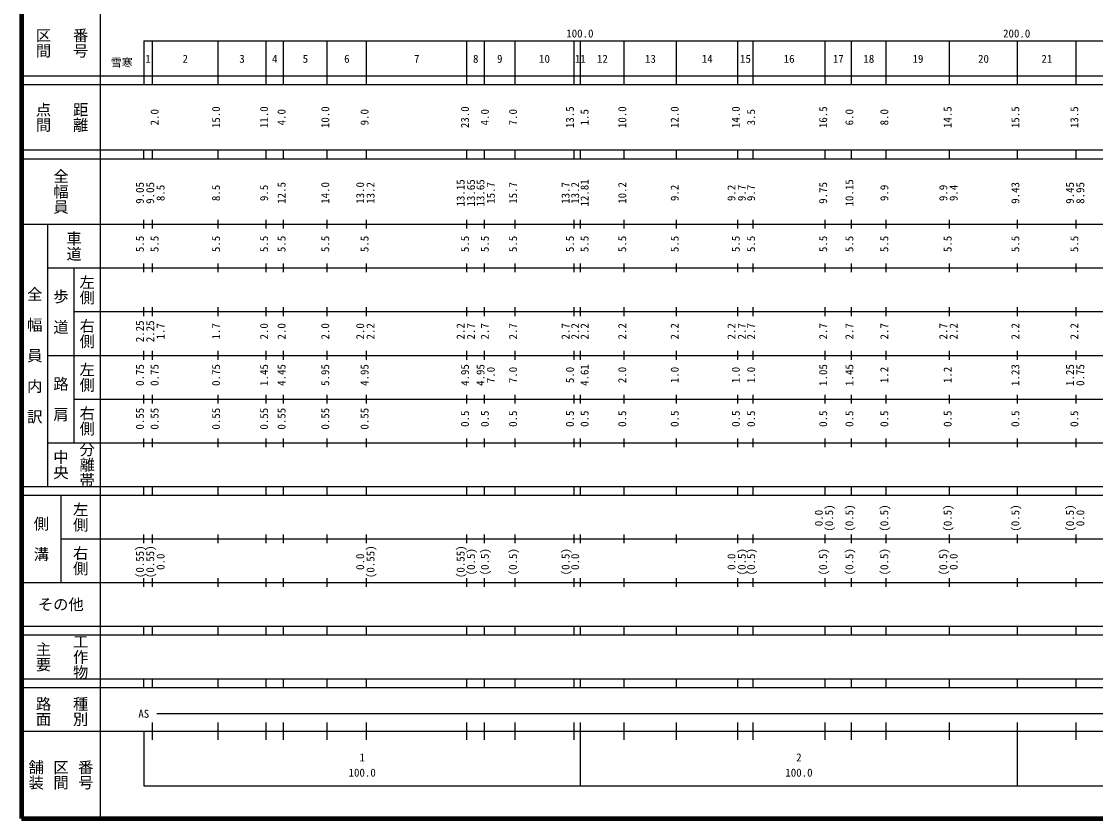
# Model space of a CAD drawing. Units: millimetres on the paper, enlarged 1000 times. Extents: x 40000 to 680000, y 20000 to 380000.
# Drawn here: x 40000 to 285898, y 20000 to 202409 of the extents above; entities that cross this region are included whole.
import ezdxf
from ezdxf.enums import TextEntityAlignment as Align

# ---------------------------------------------------------------- set-up
doc = ezdxf.new("R2010")
doc.units = ezdxf.units.MM
doc.header["$LTSCALE"] = 1000
doc.layers.add('M-TTL', color=2, linetype='Continuous', lineweight=140)
doc.layers.add('M-TTL-BAND', color=7, linetype='Continuous', lineweight=25)
doc.styles.add('@ＭＳ ゴシック', font='')
doc.styles.add('ＭＳ ゴシック', font='')
doc.styles.get('@ＭＳ ゴシック').set_extended_font_data('@MS Gothic')
doc.styles.get('ＭＳ ゴシック').set_extended_font_data('MS Gothic')

msp = doc.modelspace()

# ---------------------------------------------------------------- linework, layer by layer
at = {"layer": 'M-TTL'}
for p, q in [((40000, 380000), (40000, 20000)), ((40000, 20000), (680000, 20000))]:
    msp.add_line(p, q, dxfattribs=at)
at = {"layer": 'M-TTL-BAND'}
for p, q in [((58000, 370000), (58000, 20000)), ((68000, 198000), (579000, 198000)), ((68000, 198000), (68000, 188000)), ((70000, 188000), (70000, 198000)), ((85000, 188000), (85000, 198000)), ((96000, 188000), (96000, 198000)), ((100000, 188000), (100000, 198000)), ((110000, 188000), (110000, 198000)), ((119000, 188000), (119000, 198000)), ((142000, 188000), (142000, 198000)), ((146000, 188000), (146000, 198000)), ((153000, 188000), (153000, 198000)), ((166500, 188000), (166500, 198000)), ((168000, 188000), (168000, 198000)), ((178000, 188000), (178000, 198000)), ((190000, 188000), (190000, 198000)), ((204000, 188000), (204000, 198000)), ((207500, 188000), (207500, 198000)), ((224000, 188000), (224000, 198000)), ((230000, 188000), (230000, 198000)), ((238000, 188000), (238000, 198000)), ((252500, 188000), (252500, 198000)), ((268000, 188000), (268000, 198000)), ((281500, 188000), (281500, 198000)), ((40000, 190000), (579000, 190000)), ((40000, 188000), (579000, 188000)), ((40000, 173000), (579000, 173000)), ((68000, 171000), (68000, 173000)), ((70000, 171000), (70000, 173000)), ((85000, 171000), (85000, 173000)), ((96000, 171000), (96000, 173000)), ((100000, 171000), (100000, 173000)), ((110000, 171000), (110000, 173000)), ((119000, 171000), (119000, 173000)), ((142000, 171000), (142000, 173000)), ((146000, 171000), (146000, 173000)), ((153000, 171000), (153000, 173000)), ((166500, 171000), (166500, 173000)), ((168000, 171000), (168000, 173000)), ((178000, 171000), (178000, 173000)), ((190000, 171000), (190000, 173000)), ((204000, 171000), (204000, 173000)), ((207500, 171000), (207500, 173000)), ((224000, 171000), (224000, 173000)), ((230000, 171000), (230000, 173000)), ((238000, 171000), (238000, 173000)), ((252500, 171000), (252500, 173000)), ((268000, 171000), (268000, 173000)), ((281500, 171000), (281500, 173000)), ((40000, 171000), (579000, 171000)), ((40000, 156000), (579000, 156000)), ((46000, 96000), (46000, 156000)), ((68000, 155000), (68000, 157000)), ((70000, 155000), (70000, 157000)), ((85000, 155000), (85000, 157000)), ((96000, 155000), (96000, 157000)), ((100000, 155000), (100000, 157000)), ((110000, 155000), (110000, 157000)), ((119000, 155000), (119000, 157000)), ((142000, 155000), (142000, 157000)), ((146000, 155000), (146000, 157000)), ((153000, 155000), (153000, 157000)), ((166500, 155000), (166500, 157000)), ((168000, 155000), (168000, 157000)), ((178000, 155000), (178000, 157000)), ((190000, 155000), (190000, 157000)), ((204000, 155000), (204000, 157000)), ((207500, 155000), (207500, 157000)), ((224000, 155000), (224000, 157000)), ((230000, 155000), (230000, 157000)), ((238000, 155000), (238000, 157000)), ((252500, 155000), (252500, 157000)), ((268000, 155000), (268000, 157000)), ((281500, 155000), (281500, 157000)), ((46000, 146000), (579000, 146000)), ((52000, 146000), (52000, 106000)), ((68000, 145000), (68000, 147000)), ((70000, 145000), (70000, 147000)), ((85000, 145000), (85000, 147000)), ((96000, 145000), (96000, 147000)), ((100000, 145000), (100000, 147000)), ((110000, 145000), (110000, 147000)), ((119000, 145000), (119000, 147000)), ((142000, 145000), (142000, 147000)), ((146000, 145000), (146000, 147000)), ((153000, 145000), (153000, 147000)), ((166500, 145000), (166500, 147000)), ((168000, 145000), (168000, 147000)), ((178000, 145000), (178000, 147000)), ((190000, 145000), (190000, 147000)), ((204000, 145000), (204000, 147000)), ((207500, 145000), (207500, 147000)), ((224000, 145000), (224000, 147000)), ((230000, 145000), (230000, 147000)), ((238000, 145000), (238000, 147000)), ((252500, 145000), (252500, 147000)), ((268000, 145000), (268000, 147000)), ((281500, 145000), (281500, 147000)), ((52000, 136000), (579000, 136000)), ((68000, 135000), (68000, 137000)), ((70000, 135000), (70000, 137000)), ((85000, 135000), (85000, 137000)), ((96000, 135000), (96000, 137000)), ((100000, 135000), (100000, 137000)), ((110000, 135000), (110000, 137000)), ((119000, 135000), (119000, 137000)), ((142000, 135000), (142000, 137000)), ((146000, 135000), (146000, 137000)), ((153000, 135000), (153000, 137000)), ((166500, 135000), (166500, 137000)), ((168000, 135000), (168000, 137000)), ((178000, 135000), (178000, 137000)), ((190000, 135000), (190000, 137000)), ((204000, 135000), (204000, 137000)), ((207500, 135000), (207500, 137000)), ((224000, 135000), (224000, 137000)), ((230000, 135000), (230000, 137000)), ((238000, 135000), (238000, 137000)), ((252500, 135000), (252500, 137000)), ((268000, 135000), (268000, 137000)), ((281500, 135000), (281500, 137000)), ((46000, 126000), (579000, 126000)), ((68000, 125000), (68000, 127000)), ((70000, 125000), (70000, 127000)), ((85000, 125000), (85000, 127000)), ((96000, 125000), (96000, 127000)), ((100000, 125000), (100000, 127000)), ((110000, 125000), (110000, 127000)), ((119000, 125000), (119000, 127000)), ((142000, 125000), (142000, 127000)), ((146000, 125000), (146000, 127000)), ((153000, 125000), (153000, 127000)), ((166500, 125000), (166500, 127000)), ((168000, 125000), (168000, 127000)), ((178000, 125000), (178000, 127000)), ((190000, 125000), (190000, 127000)), ((204000, 125000), (204000, 127000)), ((207500, 125000), (207500, 127000)), ((224000, 125000), (224000, 127000)), ((230000, 125000), (230000, 127000)), ((238000, 125000), (238000, 127000)), ((252500, 125000), (252500, 127000)), ((268000, 125000), (268000, 127000)), ((281500, 125000), (281500, 127000)), ((52000, 116000), (579000, 116000)), ((68000, 115000), (68000, 117000)), ((70000, 115000), (70000, 117000)), ((85000, 115000), (85000, 117000)), ((96000, 115000), (96000, 117000)), ((100000, 115000), (100000, 117000)), ((110000, 115000), (110000, 117000)), ((119000, 115000), (119000, 117000)), ((142000, 115000), (142000, 117000)), ((146000, 115000), (146000, 117000)), ((153000, 115000), (153000, 117000)), ((166500, 115000), (166500, 117000)), ((168000, 115000), (168000, 117000)), ((178000, 115000), (178000, 117000)), ((190000, 115000), (190000, 117000)), ((204000, 115000), (204000, 117000)), ((207500, 115000), (207500, 117000)), ((224000, 115000), (224000, 117000)), ((230000, 115000), (230000, 117000)), ((238000, 115000), (238000, 117000)), ((252500, 115000), (252500, 117000)), ((268000, 115000), (268000, 117000)), ((281500, 115000), (281500, 117000)), ((46000, 106000), (579000, 106000)), ((68000, 105000), (68000, 107000)), ((70000, 105000), (70000, 107000)), ((85000, 105000), (85000, 107000)), ((96000, 105000), (96000, 107000)), ((100000, 105000), (100000, 107000)), ((110000, 105000), (110000, 107000)), ((119000, 105000), (119000, 107000)), ((142000, 105000), (142000, 107000)), ((146000, 105000), (146000, 107000)), ((153000, 105000), (153000, 107000)), ((166500, 105000), (166500, 107000)), ((168000, 105000), (168000, 107000)), ((178000, 105000), (178000, 107000)), ((190000, 105000), (190000, 107000)), ((204000, 105000), (204000, 107000)), ((207500, 105000), (207500, 107000)), ((224000, 105000), (224000, 107000)), ((230000, 105000), (230000, 107000)), ((238000, 105000), (238000, 107000)), ((252500, 105000), (252500, 107000)), ((268000, 105000), (268000, 107000)), ((281500, 105000), (281500, 107000)), ((40000, 96000), (579000, 96000)), ((68000, 94000), (68000, 96000)), ((70000, 94000), (70000, 96000)), ((85000, 94000), (85000, 96000)), ((96000, 94000), (96000, 96000)), ((100000, 94000), (100000, 96000)), ((110000, 94000), (110000, 96000)), ((119000, 94000), (119000, 96000)), ((142000, 94000), (142000, 96000)), ((146000, 94000), (146000, 96000)), ((153000, 94000), (153000, 96000)), ((166500, 94000), (166500, 96000)), ((168000, 94000), (168000, 96000)), ((178000, 94000), (178000, 96000)), ((190000, 94000), (190000, 96000)), ((204000, 94000), (204000, 96000)), ((207500, 94000), (207500, 96000)), ((224000, 94000), (224000, 96000)), ((230000, 94000), (230000, 96000)), ((238000, 94000), (238000, 96000)), ((252500, 94000), (252500, 96000)), ((268000, 94000), (268000, 96000)), ((281500, 94000), (281500, 96000)), ((40000, 94000), (579000, 94000)), ((49000, 94000), (49000, 74000)), ((49000, 84000), (579000, 84000)), ((68000, 83000), (68000, 85000)), ((70000, 83000), (70000, 85000)), ((85000, 83000), (85000, 85000)), ((96000, 83000), (96000, 85000)), ((100000, 83000), (100000, 85000)), ((110000, 83000), (110000, 85000)), ((119000, 83000), (119000, 85000)), ((142000, 83000), (142000, 85000)), ((146000, 83000), (146000, 85000)), ((153000, 83000), (153000, 85000)), ((166500, 83000), (166500, 85000)), ((168000, 83000), (168000, 85000)), ((178000, 83000), (178000, 85000)), ((190000, 83000), (190000, 85000)), ((204000, 83000), (204000, 85000)), ((207500, 83000), (207500, 85000)), ((224000, 83000), (224000, 85000)), ((230000, 83000), (230000, 85000)), ((238000, 83000), (238000, 85000)), ((252500, 83000), (252500, 85000)), ((268000, 83000), (268000, 85000)), ((281500, 83000), (281500, 85000)), ((40000, 74000), (579000, 74000)), ((68000, 73000), (68000, 75000)), ((70000, 73000), (70000, 75000)), ((85000, 73000), (85000, 75000)), ((96000, 73000), (96000, 75000)), ((100000, 73000), (100000, 75000)), ((110000, 73000), (110000, 75000)), ((119000, 73000), (119000, 75000)), ((142000, 73000), (142000, 75000)), ((146000, 73000), (146000, 75000)), ((153000, 73000), (153000, 75000)), ((166500, 73000), (166500, 75000)), ((168000, 73000), (168000, 75000)), ((178000, 73000), (178000, 75000)), ((190000, 73000), (190000, 75000)), ((204000, 73000), (204000, 75000)), ((207500, 73000), (207500, 75000)), ((224000, 73000), (224000, 75000)), ((230000, 73000), (230000, 75000)), ((238000, 73000), (238000, 75000)), ((252500, 73000), (252500, 75000)), ((268000, 73000), (268000, 75000)), ((281500, 73000), (281500, 75000)), ((40000, 64000), (579000, 64000)), ((68000, 62000), (68000, 64000)), ((70000, 62000), (70000, 64000)), ((85000, 62000), (85000, 64000)), ((96000, 62000), (96000, 64000)), ((100000, 62000), (100000, 64000)), ((110000, 62000), (110000, 64000)), ((119000, 62000), (119000, 64000)), ((142000, 62000), (142000, 64000)), ((146000, 62000), (146000, 64000)), ((153000, 62000), (153000, 64000)), ((166500, 62000), (166500, 64000)), ((168000, 62000), (168000, 64000)), ((178000, 62000), (178000, 64000)), ((190000, 62000), (190000, 64000)), ((204000, 62000), (204000, 64000)), ((207500, 62000), (207500, 64000)), ((224000, 62000), (224000, 64000)), ((230000, 62000), (230000, 64000)), ((238000, 62000), (238000, 64000)), ((252500, 62000), (252500, 64000)), ((268000, 62000), (268000, 64000)), ((281500, 62000), (281500, 64000)), ((40000, 62000), (579000, 62000)), ((40000, 52000), (579000, 52000)), ((68000, 50000), (68000, 52000)), ((70000, 50000), (70000, 52000)), ((85000, 50000), (85000, 52000)), ((96000, 50000), (96000, 52000)), ((100000, 50000), (100000, 52000)), ((110000, 50000), (110000, 52000)), ((119000, 50000), (119000, 52000)), ((142000, 50000), (142000, 52000)), ((146000, 50000), (146000, 52000)), ((153000, 50000), (153000, 52000)), ((166500, 50000), (166500, 52000)), ((168000, 50000), (168000, 52000)), ((178000, 50000), (178000, 52000)), ((190000, 50000), (190000, 52000)), ((204000, 50000), (204000, 52000)), ((207500, 50000), (207500, 52000)), ((224000, 50000), (224000, 52000)), ((230000, 50000), (230000, 52000)), ((238000, 50000), (238000, 52000)), ((252500, 50000), (252500, 52000)), ((268000, 50000), (268000, 52000)), ((281500, 50000), (281500, 52000)), ((40000, 50000), (579000, 50000)), ((70000, 38000), (70000, 42000)), ((71000, 44000), (565000, 44000)), ((85000, 38000), (85000, 42000)), ((96000, 38000), (96000, 42000)), ((100000, 38000), (100000, 42000)), ((110000, 38000), (110000, 42000)), ((119000, 38000), (119000, 42000)), ((142000, 38000), (142000, 42000)), ((146000, 38000), (146000, 42000)), ((153000, 38000), (153000, 42000)), ((166500, 38000), (166500, 42000)), ((168000, 27500), (168000, 42000)), ((178000, 38000), (178000, 42000)), ((190000, 38000), (190000, 42000)), ((204000, 38000), (204000, 42000)), ((207500, 38000), (207500, 42000)), ((224000, 38000), (224000, 42000)), ((230000, 38000), (230000, 42000)), ((238000, 38000), (238000, 42000)), ((252500, 38000), (252500, 42000)), ((268000, 27500), (268000, 42000)), ((281500, 38000), (281500, 42000)), ((40000, 40000), (579000, 40000)), ((68000, 40000), (68000, 27500)), ((68000, 27500), (579000, 27500))]:
    msp.add_line(p, q, dxfattribs=at)

# ---------------------------------------------------------------- texts
at = {"layer": 'M-TTL-BAND', "style": '@ＭＳ ゴシック'}
for s, p in [('区間', (45000, 197500)), ('番号', (53500, 197500)), ('点間', (45000, 180500)), ('距離', (53500, 180500)), ('全幅員', (49000, 163500)), ('車道', (52000, 151000)), ('左側', (55000, 141000)), ('全\u3000幅\u3000員\u3000内\u3000訳', (43000, 126000)), ('歩\u3000道', (49000, 136000)), ('右側', (55000, 131000)), ('左側', (55000, 121000)), ('路\u3000肩', (49000, 116000)), ('右側', (55000, 111000)), ('分離帯', (55000, 101000)), ('中央', (49000, 101000)), ('左側', (53500, 89000)), ('側\u3000溝', (44500, 84000)), ('右側', (53500, 79000)), ('工作物', (53500, 57000)), ('主要', (45000, 57000)), ('路面', (45000, 44500)), ('種別', (53500, 44500)), ('舗装', (43333, 30000)), ('区間', (49000, 30000)), ('番号', (54667, 30000))]:
    msp.add_text(s, height=2566, rotation=270, dxfattribs=at).set_placement(p, align=Align.MIDDLE_CENTER)
at = {"layer": 'M-TTL-BAND', "style": 'ＭＳ ゴシック'}
for s, p in [('100.0', (167844, 198195)), ('200.0', (267844, 198195)), ('1', (69000, 192405)), ('2', (77500, 192405)), ('3', (90500, 192405)), ('4', (98000, 192405)), ('5', (105000, 192405)), ('6', (114500, 192405)), ('7', (130500, 192405)), ('8', (144000, 192405)), ('9', (149500, 192405)), ('10', (159750, 192405)), ('11', (167965, 192405)), ('12', (173000, 192405)), ('13', (184000, 192405)), ('14', (197000, 192405)), ('15', (205750, 192405)), ('16', (215750, 192405)), ('17', (227000, 192405)), ('18', (234000, 192405)), ('19', (245250, 192405)), ('20', (260250, 192405)), ('21', (274750, 192405)), ('AS', (68000, 42500)), ('1', (118000, 32523)), ('2', (218000, 32523)), ('100.0', (118000, 29033)), ('100.0', (218000, 29033))]:
    msp.add_text(s, height=1833, dxfattribs=at).set_placement(p, align=Align.BOTTOM_CENTER)
msp.add_text('雪寒', height=1833, dxfattribs=at).set_placement((65458, 191532), align=Align.BOTTOM_RIGHT)
for s, p in [('2.0', (71930, 180500)), ('15.0', (86000, 180500)), ('11.0', (97000, 180500)), ('4.0', (101000, 180500)), ('10.0', (111000, 180500)), ('9.0', (120000, 180500)), ('23.0', (143000, 180500)), ('4.0', (147538, 180500)), ('7.0', (154000, 180500)), ('13.5', (167020, 180500)), ('1.5', (170371, 180500)), ('10.0', (179000, 180500)), ('12.0', (191000, 180500)), ('14.0', (205000, 180500)), ('3.5', (208500, 180500)), ('16.5', (225000, 180500)), ('6.0', (231000, 180500)), ('8.0', (239000, 180500)), ('14.5', (253500, 180500)), ('15.5', (269000, 180500)), ('13.5', (282500, 180500)), ('9.05', (68563, 163174)), ('9.05', (70930, 163174)), ('8.5', (73300, 163174)), ('8.5', (86000, 163174)), ('9.5', (97000, 163174)), ('12.5', (101000, 163174)), ('14.0', (111000, 163174)), ('13.0', (119000, 163174)), ('13.2', (121370, 163174)), ('13.15', (142000, 163174)), ('13.65', (144370, 163174)), ('13.65', (146538, 163174)), ('15.7', (148908, 163174)), ('15.7', (154000, 163174)), ('13.7', (166020, 163174)), ('13.2', (168215, 163174)), ('12.81', (170371, 163174)), ('10.2', (179000, 163174)), ('9.2', (191000, 163174)), ('9.2', (204000, 163174)), ('9.7', (206370, 163174)), ('9.7', (208500, 163174)), ('9.75', (225000, 163174)), ('10.15', (231000, 163174)), ('9.9', (239000, 163174)), ('9.9', (252500, 163174)), ('9.4', (254870, 163174)), ('9.43', (269000, 163174)), ('9.45', (281500, 163174)), ('8.95', (283870, 163174)), ('5.5', (68563, 151500)), ('5.5', (71930, 151500)), ('5.5', (86000, 151500)), ('5.5', (97000, 151500)), ('5.5', (101000, 151500)), ('5.5', (111000, 151500)), ('5.5', (120000, 151500)), ('5.5', (143000, 151500)), ('5.5', (147538, 151500)), ('5.5', (154000, 151500)), ('5.5', (167020, 151500)), ('5.5', (170371, 151500)), ('5.5', (179000, 151500)), ('5.5', (191000, 151500)), ('5.5', (205000, 151500)), ('5.5', (208500, 151500)), ('5.5', (225000, 151500)), ('5.5', (231000, 151500)), ('5.5', (239000, 151500)), ('5.5', (253500, 151500)), ('5.5', (269000, 151500)), ('5.5', (282500, 151500)), ('2.25', (68563, 131500)), ('2.25', (70930, 131500)), ('1.7', (73300, 131500)), ('1.7', (86000, 131500)), ('2.0', (97000, 131500)), ('2.0', (101000, 131500)), ('2.0', (111000, 131500)), ('2.0', (119000, 131500)), ('2.2', (121370, 131500)), ('2.2', (142000, 131500)), ('2.7', (144370, 131500)), ('2.7', (147538, 131500)), ('2.7', (154000, 131500)), ('2.7', (166020, 131500)), ('2.2', (168215, 131500)), ('2.2', (170371, 131500)), ('2.2', (179000, 131500)), ('2.2', (191000, 131500)), ('2.2', (204000, 131500)), ('2.7', (206370, 131500)), ('2.7', (208500, 131500)), ('2.7', (225000, 131500)), ('2.7', (231000, 131500)), ('2.7', (239000, 131500)), ('2.7', (252500, 131500)), ('2.2', (254870, 131500)), ('2.2', (269000, 131500)), ('2.2', (282500, 131500)), ('0.75', (68563, 121500)), ('0.75', (71930, 121500)), ('0.75', (86000, 121500)), ('1.45', (97000, 121500)), ('4.45', (101000, 121500)), ('5.95', (111000, 121500)), ('4.95', (120000, 121500)), ('4.95', (143000, 121500)), ('4.95', (146538, 121500)), ('7.0', (148908, 121500)), ('7.0', (154000, 121500)), ('5.0', (167020, 121500)), ('4.61', (170371, 121500)), ('2.0', (179000, 121500)), ('1.0', (191000, 121500)), ('1.0', (205000, 121500)), ('1.0', (208500, 121500)), ('1.05', (225000, 121500)), ('1.45', (231000, 121500)), ('1.2', (239000, 121500)), ('1.2', (253500, 121500)), ('1.23', (269000, 121500)), ('1.25', (281500, 121500)), ('0.75', (283870, 121500)), ('0.55', (68563, 111500)), ('0.55', (71930, 111500)), ('0.55', (86000, 111500)), ('0.55', (97000, 111500)), ('0.55', (101000, 111500)), ('0.55', (111000, 111500)), ('0.55', (120000, 111500)), ('0.5', (143000, 111500)), ('0.5', (147538, 111500)), ('0.5', (154000, 111500)), ('0.5', (167020, 111500)), ('0.5', (170371, 111500)), ('0.5', (179000, 111500)), ('0.5', (191000, 111500)), ('0.5', (205000, 111500)), ('0.5', (208500, 111500)), ('0.5', (225000, 111500)), ('0.5', (231000, 111500)), ('0.5', (239000, 111500)), ('0.5', (253500, 111500)), ('0.5', (269000, 111500)), ('0.5', (282500, 111500)), ('(0.5)', (226370, 88764)), ('(0.5)', (231000, 88764)), ('(0.5)', (239000, 88764)), ('(0.5)', (253500, 88764)), ('(0.5)', (269000, 88764)), ('(0.5)', (281500, 88764)), ('0.0', (224000, 88764)), ('0.0', (283870, 88764)), ('(0.55)', (68563, 78764)), ('(0.55)', (70930, 78764)), ('(0.55)', (121370, 78764)), ('(0.55)', (142000, 78764)), ('(0.5)', (144370, 78764)), ('(0.5)', (147538, 78764)), ('(0.5)', (154000, 78764)), ('(0.5)', (166020, 78764)), ('(0.5)', (206370, 78764)), ('(0.5)', (208500, 78764)), ('(0.5)', (225000, 78764)), ('(0.5)', (231000, 78764)), ('(0.5)', (239000, 78764)), ('(0.5)', (252500, 78764)), ('0.0', (73300, 78764)), ('0.0', (119000, 78764)), ('0.0', (168215, 78764)), ('0.0', (204000, 78764)), ('0.0', (254870, 78764))]:
    msp.add_text(s, height=1833, rotation=90, dxfattribs=at).set_placement(p, align=Align.BOTTOM_CENTER)
msp.add_text('その他', height=2566, dxfattribs=at).set_placement((49000, 69000), align=Align.MIDDLE_CENTER)

doc.saveas('drawing.dxf')
